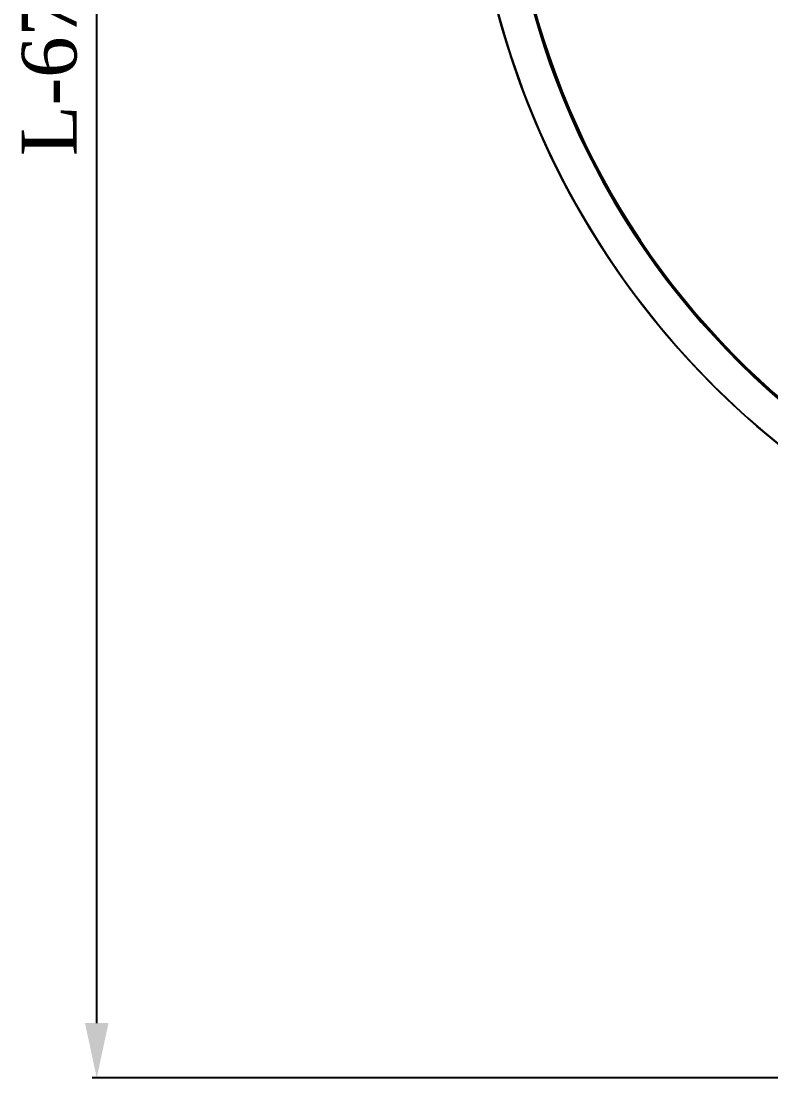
# Model space of a CAD drawing. Header units: millimetres. Extents: x 324 to 7054, y -67 to 2159.
# Drawn here: x 5003.5 to 5243.1, y 1065.3 to 1403 of the extents above; entities that cross this region are included whole.
import ezdxf

# ---------------------------------------------------------------- set-up
doc = ezdxf.new("R2010")
doc.units = ezdxf.units.MM
doc.header["$LTSCALE"] = 153.67
doc.header["$PDMODE"] = 3
doc.header["$PDSIZE"] = 8
doc.layers.get('0').update_dxf_attribs({"linetype": 'CONTINUOUS'})
doc.layers.get('Defpoints').update_dxf_attribs({"linetype": 'CONTINUOUS'})
doc.layers.add('02___PRT_ALL_AXES', color=7, linetype='CONTINUOUS')
doc.styles.get("Standard").update_dxf_attribs({"font": 'times.ttf'})
doc.dimstyles.new('DIMSTYLE_3', dxfattribs={"dimtxt": 17.5, "dimasz": 17.5, "dimexe": 1.5, "dimexo": 1, "dimtad": 1, "dimdsep": 46, "dimtxsty": 'Standard', "dimblk": '_FILLED', "dimblk1": '_FILLED', "dimblk2": '_FILLED', "dimcen": 0.09, "dimazin": 2, "dimtp": 0.01, "dimtm": 0.01, "dimtfac": 1, "dimtofl": 0, "dimtmove": 0, "dimatfit": 1, "dimldrblk": '_FILLED', "dimfxl": 1, "dimtolj": 1, "dimarcsym": 0})

# ---------------------------------------------------------------- blocks, each defined once
blk = doc.blocks.new('_FILLED')
at = {"color": 0, "linetype": 'ByBlock'}
blk.add_solid([(0, 0), (-1, 0.214), (-1, -0.214)], dxfattribs=at)
blk = doc.blocks.new('*D213')
at = {"color": 0, "linetype": 'ByBlock', "lineweight": -2}
for p, q in [((5411, 1738.98), (5026.19, 1738.98)), ((5027.69, 1082.82), (5027.69, 1721.48)), ((5381.87, 1065.32), (5026.19, 1065.32))]:
    blk.add_line(p, q, dxfattribs=at)
at = {"layer": 'Defpoints', "color": 0}
for p in [(5027.69, 1738.98), (5412, 1738.98), (5382.87, 1065.32)]:
    blk.add_point(p, dxfattribs=at)
at = {"color": 0, "linetype": 'ByBlock', "lineweight": -2, "xscale": 17.5, "yscale": 17.5, "zscale": 17.5}
for p, rotation in [((5027.69, 1738.98), 90.00000114009995), ((5027.69, 1065.32), 270.0000011400999)]:
    blk.add_blockref('_FILLED', p, dxfattribs=dict(at, rotation=rotation))
at = {"color": 0, "insert": (5003.73, 1392.21), "char_height": 17.5, "attachment_point": 2, "rotation": 90, "line_spacing_factor": 0.9}
blk.add_mtext('\\A1;\\A1;L-674', dxfattribs=at)

msp = doc.modelspace()

# ---------------------------------------------------------------- linework, layer by layer
at = {"layer": '02___PRT_ALL_AXES', "linetype": 'ByBlock'}
msp.add_circle((5412, 1473.97699), 265, dxfattribs=at)
at = {"layer": '02___PRT_ALL_AXES', "linetype": 'Continuous'}
for radius, start, end in [(265, 3.8986667, 0.7518154), (253.93856, 4.0327382, 355.7506044), (253.5, 4.0393794, 352.4380724)]:
    msp.add_arc((5412, 1473.97699), radius, start, end, dxfattribs=at)

# ---------------------------------------------------------------- dimensions: what is measured, and where the dimension line sits
at = {"linetype": 'ByBlock'}
dim = msp.add_linear_dim(base=(5027.69134, 1738.97699), p1=(5382.86915, 1065.32462), p2=(5412, 1738.97699), angle=90.0000011, text='\\A1;L-674', dimstyle='DIMSTYLE_3', override={"dimpost": '<>', "dimtxsty": 'Standard'}, dxfattribs=at)
dim.commit()
dim.dimension.update_dxf_attribs({"geometry": '*D213', "text_midpoint": (5027.69134, 1392.20786), "dimtype": 160})

doc.saveas('drawing.dxf')
